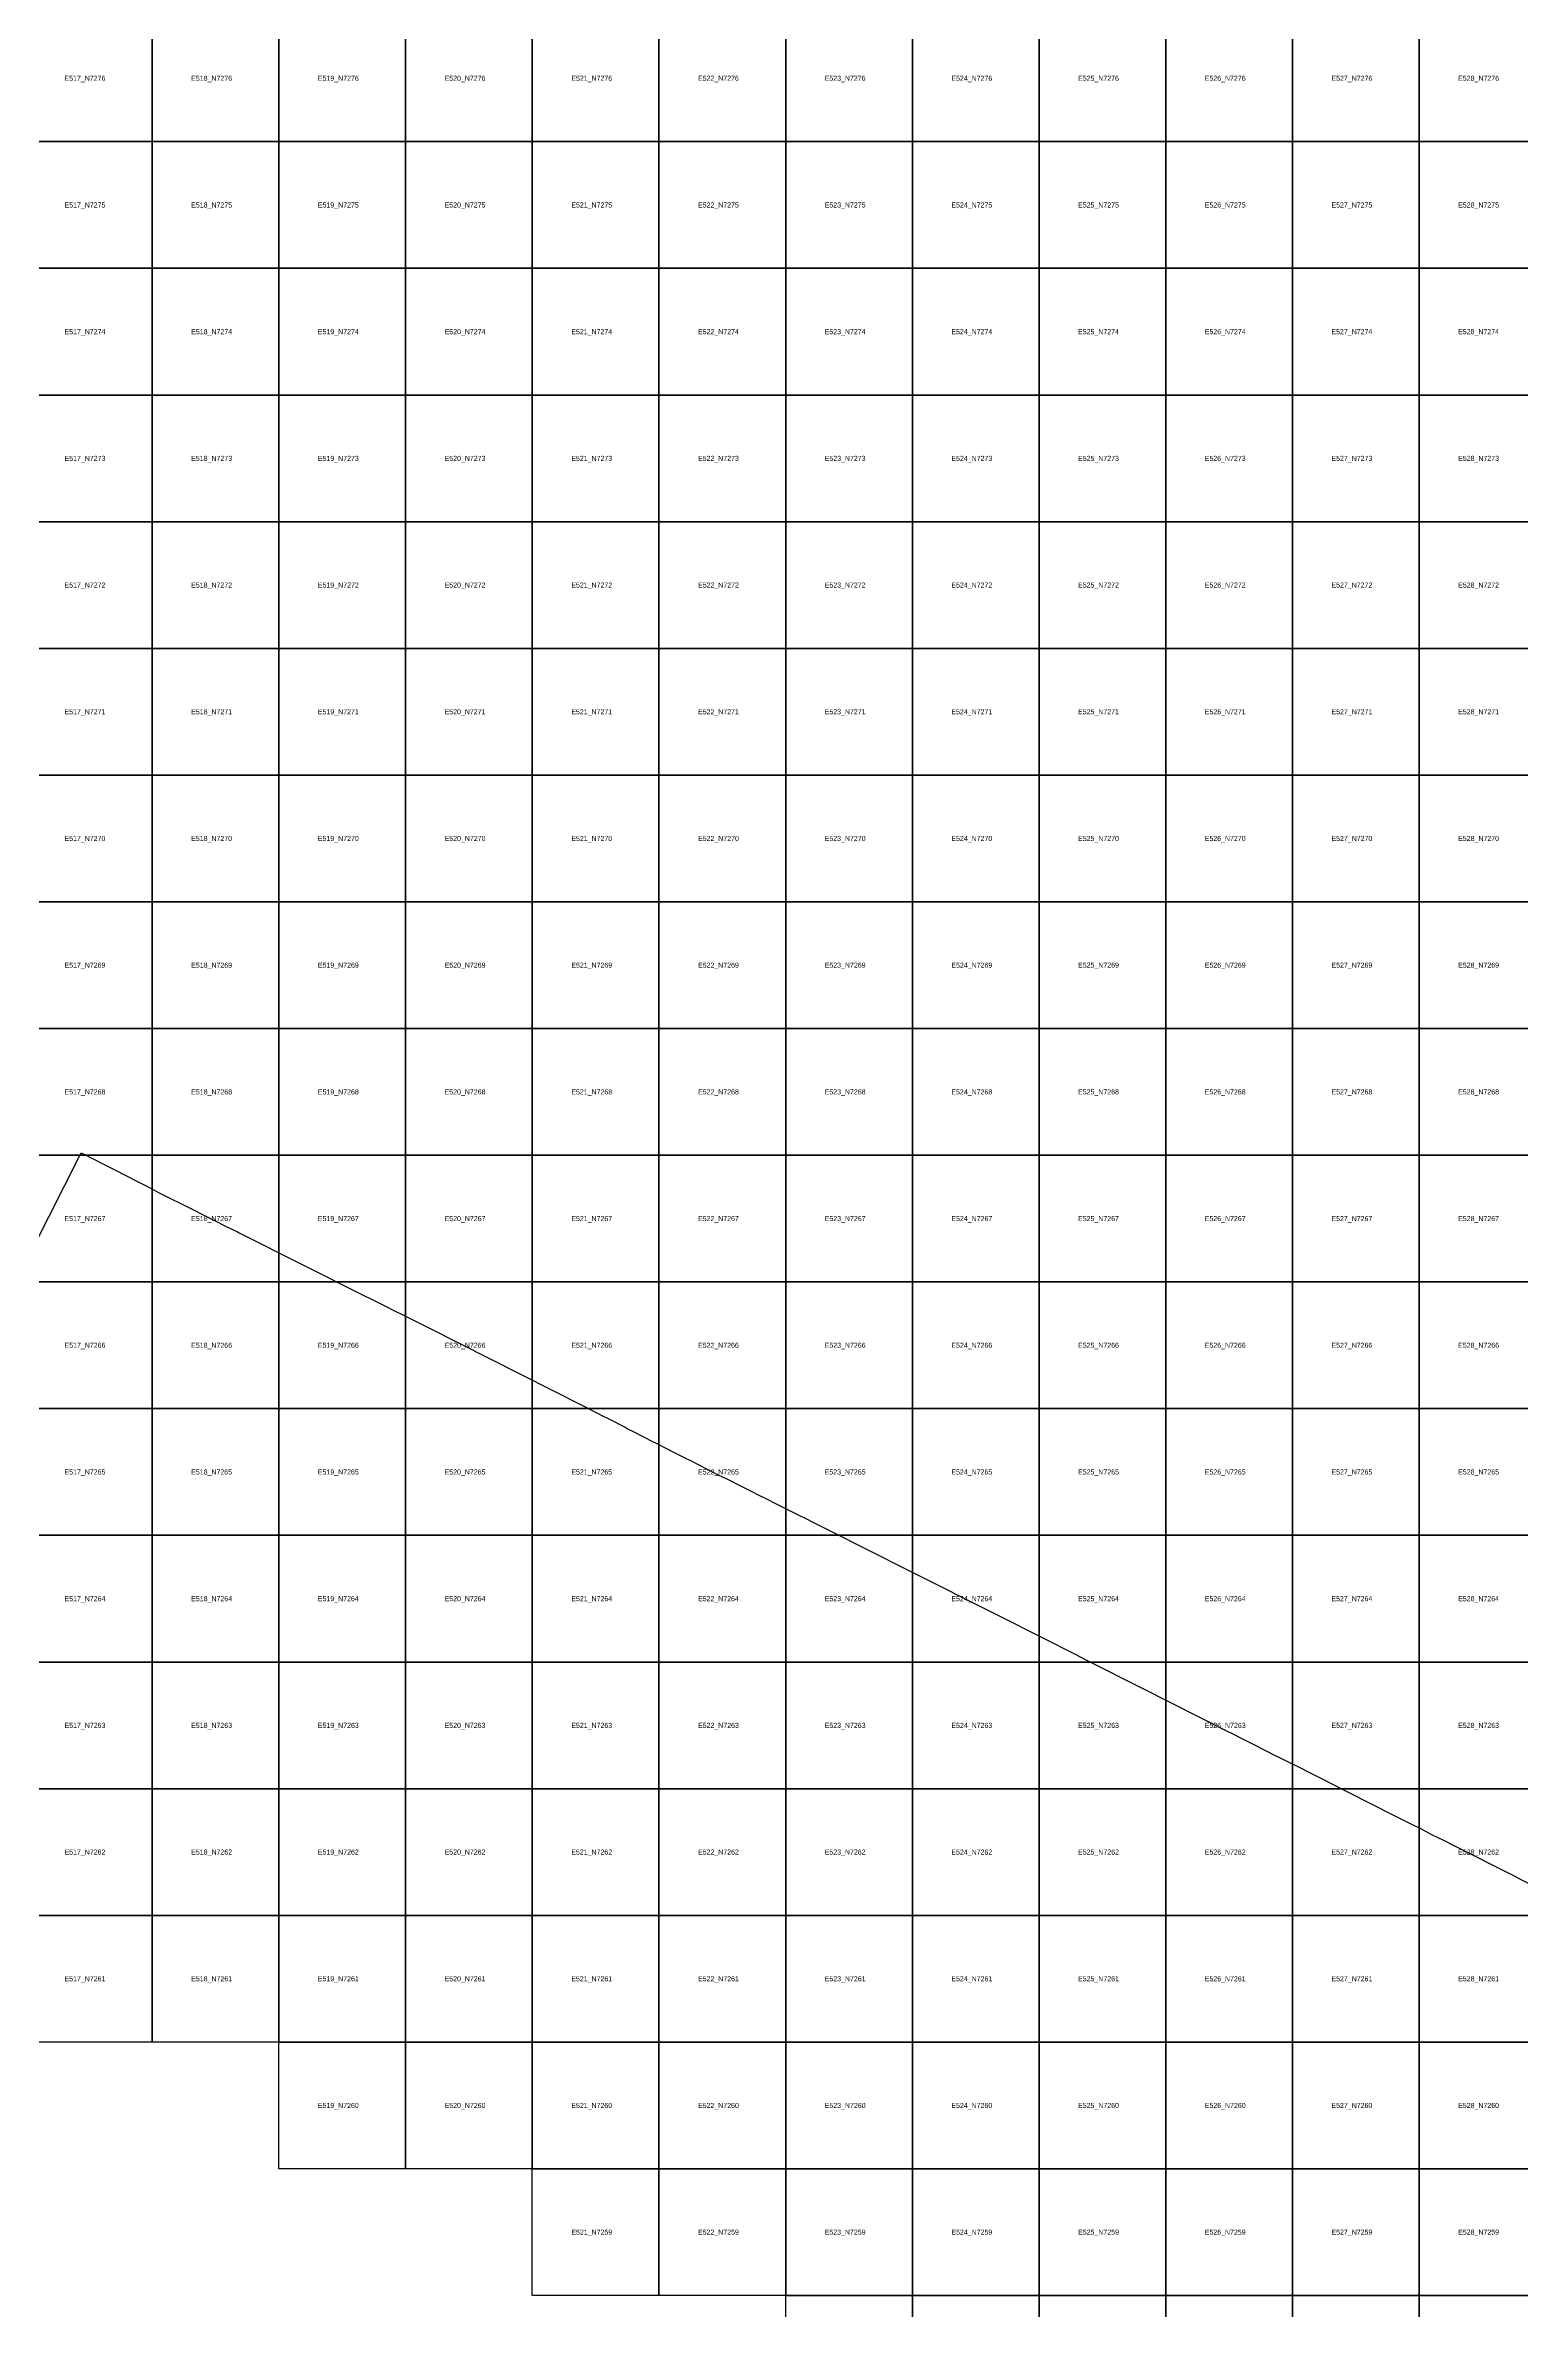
# Model space of a CAD drawing. Extents: x 325010 to 598009, y 7217000 to 7546188.
# Drawn here: x 517156 to 528809, y 7258880 to 7276760 of the extents above; entities that cross this region are included whole.
import ezdxf

# ---------------------------------------------------------------- set-up
doc = ezdxf.new("R2010")
doc.units = 0
doc.layers.add('B', color=7, linetype='Continuous')
doc.layers.add('Limpopo_1', color=7, linetype='Continuous')

msp = doc.modelspace()

# ---------------------------------------------------------------- linework, layer by layer
at = {"layer": 'B'}
msp.add_lwpolyline([(517064, 7267273), (517430, 7267999), (517440, 7268018), (517528, 7267974), (517616, 7267929), (517705, 7267885), (517792, 7267840), (517880, 7267795), (517968, 7267750), (518056, 7267704), (518144, 7267659), (518232, 7267615), (518320, 7267571), (518408, 7267527), (518497, 7267482), (518585, 7267438), (518673, 7267394), (518686, 7267387), (519676, 7266891), (519732, 7266863), (519795, 7266831), (519842, 7266808), (519908, 7266775), (519984, 7266737), (520173, 7266642), (521407, 7266018), (521569, 7265935), (521582, 7265929), (521598, 7265921), (521732, 7265853), (521758, 7265839), (521790, 7265823), (521893, 7265770), (521934, 7265749), (521984, 7265724), (522054, 7265688), (522110, 7265660), (522198, 7265615), (522253, 7265587), (522374, 7265525), (522462, 7265481), (522551, 7265437), (522639, 7265393), (522727, 7265349), (522788, 7265318), (522864, 7265280), (522904, 7265260), (522926, 7265249), (523105, 7265159), (523169, 7265128), (523205, 7265109), (523345, 7265039), (523962, 7264728), (524050, 7264684), (525113, 7264148), (525196, 7264106), (525284, 7264062), (525368, 7264018), (525813, 7263794), (526485, 7263454), (526518, 7263438), (526606, 7263394), (526694, 7263349), (526782, 7263305), (526870, 7263260), (526908, 7263241), (526962, 7263214), (527047, 7263172), (527135, 7263127), (527223, 7263083), (527311, 7263038), (527399, 7262994), (527487, 7262949), (527575, 7262905), (527663, 7262860), (527751, 7262815), (527839, 7262771), (527928, 7262726), (528016, 7262682), (528104, 7262637), (528192, 7262593), (528280, 7262548), (528289, 7262544), (528744, 7262314), (528809, 7262282), (528897, 7262237)], dxfattribs=at)
at = {"layer": 'Limpopo_1'}
for points in [[(517000, 7276000), (517000, 7277000), (518000, 7277000), (518000, 7276000)], [(518000, 7276000), (518000, 7277000), (519000, 7277000), (519000, 7276000)], [(519000, 7276000), (519000, 7277000), (520000, 7277000), (520000, 7276000)], [(520000, 7276000), (520000, 7277000), (521000, 7277000), (521000, 7276000)], [(521000, 7276000), (521000, 7277000), (522000, 7277000), (522000, 7276000)], [(522000, 7276000), (522000, 7277000), (523000, 7277000), (523000, 7276000)], [(523000, 7276000), (523000, 7277000), (524000, 7277000), (524000, 7276000)], [(524000, 7276000), (524000, 7277000), (525000, 7277000), (525000, 7276000)], [(525000, 7276000), (525000, 7277000), (526000, 7277000), (526000, 7276000)], [(526000, 7276000), (526000, 7277000), (527000, 7277000), (527000, 7276000)], [(527000, 7276000), (527000, 7277000), (528000, 7277000), (528000, 7276000)], [(528000, 7276000), (528000, 7277000), (529000, 7277000), (529000, 7276000)], [(517000, 7275000), (517000, 7276000), (518000, 7276000), (518000, 7275000)], [(518000, 7275000), (518000, 7276000), (519000, 7276000), (519000, 7275000)], [(519000, 7275000), (519000, 7276000), (520000, 7276000), (520000, 7275000)], [(520000, 7275000), (520000, 7276000), (521000, 7276000), (521000, 7275000)], [(521000, 7275000), (521000, 7276000), (522000, 7276000), (522000, 7275000)], [(522000, 7275000), (522000, 7276000), (523000, 7276000), (523000, 7275000)], [(523000, 7275000), (523000, 7276000), (524000, 7276000), (524000, 7275000)], [(524000, 7275000), (524000, 7276000), (525000, 7276000), (525000, 7275000)], [(525000, 7275000), (525000, 7276000), (526000, 7276000), (526000, 7275000)], [(526000, 7275000), (526000, 7276000), (527000, 7276000), (527000, 7275000)], [(527000, 7275000), (527000, 7276000), (528000, 7276000), (528000, 7275000)], [(528000, 7275000), (528000, 7276000), (529000, 7276000), (529000, 7275000)], [(517000, 7274000), (517000, 7275000), (518000, 7275000), (518000, 7274000)], [(518000, 7274000), (518000, 7275000), (519000, 7275000), (519000, 7274000)], [(519000, 7274000), (519000, 7275000), (520000, 7275000), (520000, 7274000)], [(520000, 7274000), (520000, 7275000), (521000, 7275000), (521000, 7274000)], [(521000, 7274000), (521000, 7275000), (522000, 7275000), (522000, 7274000)], [(522000, 7274000), (522000, 7275000), (523000, 7275000), (523000, 7274000)], [(523000, 7274000), (523000, 7275000), (524000, 7275000), (524000, 7274000)], [(524000, 7274000), (524000, 7275000), (525000, 7275000), (525000, 7274000)], [(525000, 7274000), (525000, 7275000), (526000, 7275000), (526000, 7274000)], [(526000, 7274000), (526000, 7275000), (527000, 7275000), (527000, 7274000)], [(527000, 7274000), (527000, 7275000), (528000, 7275000), (528000, 7274000)], [(528000, 7274000), (528000, 7275000), (529000, 7275000), (529000, 7274000)], [(517000, 7273000), (517000, 7274000), (518000, 7274000), (518000, 7273000)], [(518000, 7273000), (518000, 7274000), (519000, 7274000), (519000, 7273000)], [(519000, 7273000), (519000, 7274000), (520000, 7274000), (520000, 7273000)], [(520000, 7273000), (520000, 7274000), (521000, 7274000), (521000, 7273000)], [(521000, 7273000), (521000, 7274000), (522000, 7274000), (522000, 7273000)], [(522000, 7273000), (522000, 7274000), (523000, 7274000), (523000, 7273000)], [(523000, 7273000), (523000, 7274000), (524000, 7274000), (524000, 7273000)], [(524000, 7273000), (524000, 7274000), (525000, 7274000), (525000, 7273000)], [(525000, 7273000), (525000, 7274000), (526000, 7274000), (526000, 7273000)], [(526000, 7273000), (526000, 7274000), (527000, 7274000), (527000, 7273000)], [(527000, 7273000), (527000, 7274000), (528000, 7274000), (528000, 7273000)], [(528000, 7273000), (528000, 7274000), (529000, 7274000), (529000, 7273000)], [(517000, 7272000), (517000, 7273000), (518000, 7273000), (518000, 7272000)], [(518000, 7272000), (518000, 7273000), (519000, 7273000), (519000, 7272000)], [(519000, 7272000), (519000, 7273000), (520000, 7273000), (520000, 7272000)], [(520000, 7272000), (520000, 7273000), (521000, 7273000), (521000, 7272000)], [(521000, 7272000), (521000, 7273000), (522000, 7273000), (522000, 7272000)], [(522000, 7272000), (522000, 7273000), (523000, 7273000), (523000, 7272000)], [(523000, 7272000), (523000, 7273000), (524000, 7273000), (524000, 7272000)], [(524000, 7272000), (524000, 7273000), (525000, 7273000), (525000, 7272000)], [(525000, 7272000), (525000, 7273000), (526000, 7273000), (526000, 7272000)], [(526000, 7272000), (526000, 7273000), (527000, 7273000), (527000, 7272000)], [(527000, 7272000), (527000, 7273000), (528000, 7273000), (528000, 7272000)], [(528000, 7272000), (528000, 7273000), (529000, 7273000), (529000, 7272000)], [(517000, 7271000), (517000, 7272000), (518000, 7272000), (518000, 7271000)], [(518000, 7271000), (518000, 7272000), (519000, 7272000), (519000, 7271000)], [(519000, 7271000), (519000, 7272000), (520000, 7272000), (520000, 7271000)], [(520000, 7271000), (520000, 7272000), (521000, 7272000), (521000, 7271000)], [(521000, 7271000), (521000, 7272000), (522000, 7272000), (522000, 7271000)], [(522000, 7271000), (522000, 7272000), (523000, 7272000), (523000, 7271000)], [(523000, 7271000), (523000, 7272000), (524000, 7272000), (524000, 7271000)], [(524000, 7271000), (524000, 7272000), (525000, 7272000), (525000, 7271000)], [(525000, 7271000), (525000, 7272000), (526000, 7272000), (526000, 7271000)], [(526000, 7271000), (526000, 7272000), (527000, 7272000), (527000, 7271000)], [(527000, 7271000), (527000, 7272000), (528000, 7272000), (528000, 7271000)], [(528000, 7271000), (528000, 7272000), (529000, 7272000), (529000, 7271000)], [(517000, 7270000), (517000, 7271000), (518000, 7271000), (518000, 7270000)], [(518000, 7270000), (518000, 7271000), (519000, 7271000), (519000, 7270000)], [(519000, 7270000), (519000, 7271000), (520000, 7271000), (520000, 7270000)], [(520000, 7270000), (520000, 7271000), (521000, 7271000), (521000, 7270000)], [(521000, 7270000), (521000, 7271000), (522000, 7271000), (522000, 7270000)], [(522000, 7270000), (522000, 7271000), (523000, 7271000), (523000, 7270000)], [(523000, 7270000), (523000, 7271000), (524000, 7271000), (524000, 7270000)], [(524000, 7270000), (524000, 7271000), (525000, 7271000), (525000, 7270000)], [(525000, 7270000), (525000, 7271000), (526000, 7271000), (526000, 7270000)], [(526000, 7270000), (526000, 7271000), (527000, 7271000), (527000, 7270000)], [(527000, 7270000), (527000, 7271000), (528000, 7271000), (528000, 7270000)], [(528000, 7270000), (528000, 7271000), (529000, 7271000), (529000, 7270000)], [(517000, 7269000), (517000, 7270000), (518000, 7270000), (518000, 7269000)], [(518000, 7269000), (518000, 7270000), (519000, 7270000), (519000, 7269000)], [(519000, 7269000), (519000, 7270000), (520000, 7270000), (520000, 7269000)], [(520000, 7269000), (520000, 7270000), (521000, 7270000), (521000, 7269000)], [(521000, 7269000), (521000, 7270000), (522000, 7270000), (522000, 7269000)], [(522000, 7269000), (522000, 7270000), (523000, 7270000), (523000, 7269000)], [(523000, 7269000), (523000, 7270000), (524000, 7270000), (524000, 7269000)], [(524000, 7269000), (524000, 7270000), (525000, 7270000), (525000, 7269000)], [(525000, 7269000), (525000, 7270000), (526000, 7270000), (526000, 7269000)], [(526000, 7269000), (526000, 7270000), (527000, 7270000), (527000, 7269000)], [(527000, 7269000), (527000, 7270000), (528000, 7270000), (528000, 7269000)], [(528000, 7269000), (528000, 7270000), (529000, 7270000), (529000, 7269000)], [(517000, 7268000), (517000, 7269000), (518000, 7269000), (518000, 7268000)], [(518000, 7268000), (518000, 7269000), (519000, 7269000), (519000, 7268000)], [(519000, 7268000), (519000, 7269000), (520000, 7269000), (520000, 7268000)], [(520000, 7268000), (520000, 7269000), (521000, 7269000), (521000, 7268000)], [(521000, 7268000), (521000, 7269000), (522000, 7269000), (522000, 7268000)], [(522000, 7268000), (522000, 7269000), (523000, 7269000), (523000, 7268000)], [(523000, 7268000), (523000, 7269000), (524000, 7269000), (524000, 7268000)], [(524000, 7268000), (524000, 7269000), (525000, 7269000), (525000, 7268000)], [(525000, 7268000), (525000, 7269000), (526000, 7269000), (526000, 7268000)], [(526000, 7268000), (526000, 7269000), (527000, 7269000), (527000, 7268000)], [(527000, 7268000), (527000, 7269000), (528000, 7269000), (528000, 7268000)], [(528000, 7268000), (528000, 7269000), (529000, 7269000), (529000, 7268000)], [(517000, 7267000), (517000, 7268000), (518000, 7268000), (518000, 7267000)], [(518000, 7267000), (518000, 7268000), (519000, 7268000), (519000, 7267000)], [(519000, 7267000), (519000, 7268000), (520000, 7268000), (520000, 7267000)], [(520000, 7267000), (520000, 7268000), (521000, 7268000), (521000, 7267000)], [(521000, 7267000), (521000, 7268000), (522000, 7268000), (522000, 7267000)], [(522000, 7267000), (522000, 7268000), (523000, 7268000), (523000, 7267000)], [(523000, 7267000), (523000, 7268000), (524000, 7268000), (524000, 7267000)], [(524000, 7267000), (524000, 7268000), (525000, 7268000), (525000, 7267000)], [(525000, 7267000), (525000, 7268000), (526000, 7268000), (526000, 7267000)], [(526000, 7267000), (526000, 7268000), (527000, 7268000), (527000, 7267000)], [(527000, 7267000), (527000, 7268000), (528000, 7268000), (528000, 7267000)], [(528000, 7267000), (528000, 7268000), (529000, 7268000), (529000, 7267000)], [(517000, 7266000), (517000, 7267000), (518000, 7267000), (518000, 7266000)], [(518000, 7266000), (518000, 7267000), (519000, 7267000), (519000, 7266000)], [(519000, 7266000), (519000, 7267000), (520000, 7267000), (520000, 7266000)], [(520000, 7266000), (520000, 7267000), (521000, 7267000), (521000, 7266000)], [(521000, 7266000), (521000, 7267000), (522000, 7267000), (522000, 7266000)], [(522000, 7266000), (522000, 7267000), (523000, 7267000), (523000, 7266000)], [(523000, 7266000), (523000, 7267000), (524000, 7267000), (524000, 7266000)], [(524000, 7266000), (524000, 7267000), (525000, 7267000), (525000, 7266000)], [(525000, 7266000), (525000, 7267000), (526000, 7267000), (526000, 7266000)], [(526000, 7266000), (526000, 7267000), (527000, 7267000), (527000, 7266000)], [(527000, 7266000), (527000, 7267000), (528000, 7267000), (528000, 7266000)], [(528000, 7266000), (528000, 7267000), (529000, 7267000), (529000, 7266000)], [(517000, 7265000), (517000, 7266000), (518000, 7266000), (518000, 7265000)], [(518000, 7265000), (518000, 7266000), (519000, 7266000), (519000, 7265000)], [(519000, 7265000), (519000, 7266000), (520000, 7266000), (520000, 7265000)], [(520000, 7265000), (520000, 7266000), (521000, 7266000), (521000, 7265000)], [(521000, 7265000), (521000, 7266000), (522000, 7266000), (522000, 7265000)], [(522000, 7265000), (522000, 7266000), (523000, 7266000), (523000, 7265000)], [(523000, 7265000), (523000, 7266000), (524000, 7266000), (524000, 7265000)], [(524000, 7265000), (524000, 7266000), (525000, 7266000), (525000, 7265000)], [(525000, 7265000), (525000, 7266000), (526000, 7266000), (526000, 7265000)], [(526000, 7265000), (526000, 7266000), (527000, 7266000), (527000, 7265000)], [(527000, 7265000), (527000, 7266000), (528000, 7266000), (528000, 7265000)], [(528000, 7265000), (528000, 7266000), (529000, 7266000), (529000, 7265000)], [(517000, 7264000), (517000, 7265000), (518000, 7265000), (518000, 7264000)], [(518000, 7264000), (518000, 7265000), (519000, 7265000), (519000, 7264000)], [(519000, 7264000), (519000, 7265000), (520000, 7265000), (520000, 7264000)], [(520000, 7264000), (520000, 7265000), (521000, 7265000), (521000, 7264000)], [(521000, 7264000), (521000, 7265000), (522000, 7265000), (522000, 7264000)], [(522000, 7264000), (522000, 7265000), (523000, 7265000), (523000, 7264000)], [(523000, 7264000), (523000, 7265000), (524000, 7265000), (524000, 7264000)], [(524000, 7264000), (524000, 7265000), (525000, 7265000), (525000, 7264000)], [(525000, 7264000), (525000, 7265000), (526000, 7265000), (526000, 7264000)], [(526000, 7264000), (526000, 7265000), (527000, 7265000), (527000, 7264000)], [(527000, 7264000), (527000, 7265000), (528000, 7265000), (528000, 7264000)], [(528000, 7264000), (528000, 7265000), (529000, 7265000), (529000, 7264000)], [(517000, 7263000), (517000, 7264000), (518000, 7264000), (518000, 7263000)], [(518000, 7263000), (518000, 7264000), (519000, 7264000), (519000, 7263000)], [(519000, 7263000), (519000, 7264000), (520000, 7264000), (520000, 7263000)], [(520000, 7263000), (520000, 7264000), (521000, 7264000), (521000, 7263000)], [(521000, 7263000), (521000, 7264000), (522000, 7264000), (522000, 7263000)], [(522000, 7263000), (522000, 7264000), (523000, 7264000), (523000, 7263000)], [(523000, 7263000), (523000, 7264000), (524000, 7264000), (524000, 7263000)], [(524000, 7263000), (524000, 7264000), (525000, 7264000), (525000, 7263000)], [(525000, 7263000), (525000, 7264000), (526000, 7264000), (526000, 7263000)], [(526000, 7263000), (526000, 7264000), (527000, 7264000), (527000, 7263000)], [(527000, 7263000), (527000, 7264000), (528000, 7264000), (528000, 7263000)], [(528000, 7263000), (528000, 7264000), (529000, 7264000), (529000, 7263000)], [(517000, 7262000), (517000, 7263000), (518000, 7263000), (518000, 7262000)], [(518000, 7262000), (518000, 7263000), (519000, 7263000), (519000, 7262000)], [(519000, 7262000), (519000, 7263000), (520000, 7263000), (520000, 7262000)], [(520000, 7262000), (520000, 7263000), (521000, 7263000), (521000, 7262000)], [(521000, 7262000), (521000, 7263000), (522000, 7263000), (522000, 7262000)], [(522000, 7262000), (522000, 7263000), (523000, 7263000), (523000, 7262000)], [(523000, 7262000), (523000, 7263000), (524000, 7263000), (524000, 7262000)], [(524000, 7262000), (524000, 7263000), (525000, 7263000), (525000, 7262000)], [(525000, 7262000), (525000, 7263000), (526000, 7263000), (526000, 7262000)], [(526000, 7262000), (526000, 7263000), (527000, 7263000), (527000, 7262000)], [(527000, 7262000), (527000, 7263000), (528000, 7263000), (528000, 7262000)], [(528000, 7262000), (528000, 7263000), (529000, 7263000), (529000, 7262000)], [(517000, 7261000), (517000, 7262000), (518000, 7262000), (518000, 7261000)], [(518000, 7261000), (518000, 7262000), (519000, 7262000), (519000, 7261000)], [(519000, 7261000), (519000, 7262000), (520000, 7262000), (520000, 7261000)], [(520000, 7261000), (520000, 7262000), (521000, 7262000), (521000, 7261000)], [(521000, 7261000), (521000, 7262000), (522000, 7262000), (522000, 7261000)], [(522000, 7261000), (522000, 7262000), (523000, 7262000), (523000, 7261000)], [(523000, 7261000), (523000, 7262000), (524000, 7262000), (524000, 7261000)], [(524000, 7261000), (524000, 7262000), (525000, 7262000), (525000, 7261000)], [(525000, 7261000), (525000, 7262000), (526000, 7262000), (526000, 7261000)], [(526000, 7261000), (526000, 7262000), (527000, 7262000), (527000, 7261000)], [(527000, 7261000), (527000, 7262000), (528000, 7262000), (528000, 7261000)], [(528000, 7261000), (528000, 7262000), (529000, 7262000), (529000, 7261000)], [(519000, 7260000), (519000, 7261000), (520000, 7261000), (520000, 7260000)], [(520000, 7260000), (520000, 7261000), (521000, 7261000), (521000, 7260000)], [(521000, 7260000), (521000, 7261000), (522000, 7261000), (522000, 7260000)], [(522000, 7260000), (522000, 7261000), (523000, 7261000), (523000, 7260000)], [(523000, 7260000), (523000, 7261000), (524000, 7261000), (524000, 7260000)], [(524000, 7260000), (524000, 7261000), (525000, 7261000), (525000, 7260000)], [(525000, 7260000), (525000, 7261000), (526000, 7261000), (526000, 7260000)], [(526000, 7260000), (526000, 7261000), (527000, 7261000), (527000, 7260000)], [(527000, 7260000), (527000, 7261000), (528000, 7261000), (528000, 7260000)], [(528000, 7260000), (528000, 7261000), (529000, 7261000), (529000, 7260000)], [(521000, 7259000), (521000, 7260000), (522000, 7260000), (522000, 7259000)], [(522000, 7259000), (522000, 7260000), (523000, 7260000), (523000, 7259000)], [(523000, 7259000), (523000, 7260000), (524000, 7260000), (524000, 7259000)], [(524000, 7259000), (524000, 7260000), (525000, 7260000), (525000, 7259000)], [(525000, 7259000), (525000, 7260000), (526000, 7260000), (526000, 7259000)], [(526000, 7259000), (526000, 7260000), (527000, 7260000), (527000, 7259000)], [(527000, 7259000), (527000, 7260000), (528000, 7260000), (528000, 7259000)], [(528000, 7259000), (528000, 7260000), (529000, 7260000), (529000, 7259000)], [(523000, 7258000), (523000, 7259000), (524000, 7259000), (524000, 7258000)], [(524000, 7258000), (524000, 7259000), (525000, 7259000), (525000, 7258000)], [(525000, 7258000), (525000, 7259000), (526000, 7259000), (526000, 7258000)], [(526000, 7258000), (526000, 7259000), (527000, 7259000), (527000, 7258000)], [(527000, 7258000), (527000, 7259000), (528000, 7259000), (528000, 7258000)], [(528000, 7258000), (528000, 7259000), (529000, 7259000), (529000, 7258000)]]:
    msp.add_lwpolyline(points, close=True, dxfattribs=at)

# ---------------------------------------------------------------- texts
for s, p in [('E517_N7276', (517308, 7276480)), ('E518_N7276', (518308, 7276480)), ('E519_N7276', (519308, 7276480)), ('E520_N7276', (520308, 7276480)), ('E521_N7276', (521308, 7276480)), ('E522_N7276', (522308, 7276480)), ('E523_N7276', (523308, 7276480)), ('E524_N7276', (524308, 7276480)), ('E525_N7276', (525308, 7276480)), ('E526_N7276', (526308, 7276480)), ('E527_N7276', (527308, 7276480)), ('E528_N7276', (528308, 7276480)), ('E517_N7275', (517308, 7275480)), ('E518_N7275', (518308, 7275480)), ('E519_N7275', (519308, 7275480)), ('E520_N7275', (520308, 7275480)), ('E521_N7275', (521308, 7275480)), ('E522_N7275', (522308, 7275480)), ('E523_N7275', (523308, 7275480)), ('E524_N7275', (524308, 7275480)), ('E525_N7275', (525308, 7275480)), ('E526_N7275', (526308, 7275480)), ('E527_N7275', (527308, 7275480)), ('E528_N7275', (528308, 7275480)), ('E517_N7274', (517308, 7274480)), ('E518_N7274', (518308, 7274480)), ('E519_N7274', (519308, 7274480)), ('E520_N7274', (520308, 7274480)), ('E521_N7274', (521308, 7274480)), ('E522_N7274', (522308, 7274480)), ('E523_N7274', (523308, 7274480)), ('E524_N7274', (524308, 7274480)), ('E525_N7274', (525308, 7274480)), ('E526_N7274', (526308, 7274480)), ('E527_N7274', (527308, 7274480)), ('E528_N7274', (528308, 7274480)), ('E517_N7273', (517308, 7273480)), ('E518_N7273', (518308, 7273480)), ('E519_N7273', (519308, 7273480)), ('E520_N7273', (520308, 7273480)), ('E521_N7273', (521308, 7273480)), ('E522_N7273', (522308, 7273480)), ('E523_N7273', (523308, 7273480)), ('E524_N7273', (524308, 7273480)), ('E525_N7273', (525308, 7273480)), ('E526_N7273', (526308, 7273480)), ('E527_N7273', (527308, 7273480)), ('E528_N7273', (528308, 7273480)), ('E517_N7272', (517308, 7272480)), ('E518_N7272', (518308, 7272480)), ('E519_N7272', (519308, 7272480)), ('E520_N7272', (520308, 7272480)), ('E521_N7272', (521308, 7272480)), ('E522_N7272', (522308, 7272480)), ('E523_N7272', (523308, 7272480)), ('E524_N7272', (524308, 7272480)), ('E525_N7272', (525308, 7272480)), ('E526_N7272', (526308, 7272480)), ('E527_N7272', (527308, 7272480)), ('E528_N7272', (528308, 7272480)), ('E517_N7271', (517308, 7271480)), ('E518_N7271', (518308, 7271480)), ('E519_N7271', (519308, 7271480)), ('E520_N7271', (520308, 7271480)), ('E521_N7271', (521308, 7271480)), ('E522_N7271', (522308, 7271480)), ('E523_N7271', (523308, 7271480)), ('E524_N7271', (524308, 7271480)), ('E525_N7271', (525308, 7271480)), ('E526_N7271', (526308, 7271480)), ('E527_N7271', (527308, 7271480)), ('E528_N7271', (528308, 7271480)), ('E517_N7270', (517308, 7270480)), ('E518_N7270', (518308, 7270480)), ('E519_N7270', (519308, 7270480)), ('E520_N7270', (520308, 7270480)), ('E521_N7270', (521308, 7270480)), ('E522_N7270', (522308, 7270480)), ('E523_N7270', (523308, 7270480)), ('E524_N7270', (524308, 7270480)), ('E525_N7270', (525308, 7270480)), ('E526_N7270', (526308, 7270480)), ('E527_N7270', (527308, 7270480)), ('E528_N7270', (528308, 7270480)), ('E517_N7269', (517308, 7269480)), ('E518_N7269', (518308, 7269480)), ('E519_N7269', (519308, 7269480)), ('E520_N7269', (520308, 7269480)), ('E521_N7269', (521308, 7269480)), ('E522_N7269', (522308, 7269480)), ('E523_N7269', (523308, 7269480)), ('E524_N7269', (524308, 7269480)), ('E525_N7269', (525308, 7269480)), ('E526_N7269', (526308, 7269480)), ('E527_N7269', (527308, 7269480)), ('E528_N7269', (528308, 7269480)), ('E517_N7268', (517308, 7268480)), ('E518_N7268', (518308, 7268480)), ('E519_N7268', (519308, 7268480)), ('E520_N7268', (520308, 7268480)), ('E521_N7268', (521308, 7268480)), ('E522_N7268', (522308, 7268480)), ('E523_N7268', (523308, 7268480)), ('E524_N7268', (524308, 7268480)), ('E525_N7268', (525308, 7268480)), ('E526_N7268', (526308, 7268480)), ('E527_N7268', (527308, 7268480)), ('E528_N7268', (528308, 7268480)), ('E517_N7267', (517308, 7267480)), ('E518_N7267', (518308, 7267480)), ('E519_N7267', (519308, 7267480)), ('E520_N7267', (520308, 7267480)), ('E521_N7267', (521308, 7267480)), ('E522_N7267', (522308, 7267480)), ('E523_N7267', (523308, 7267480)), ('E524_N7267', (524308, 7267480)), ('E525_N7267', (525308, 7267480)), ('E526_N7267', (526308, 7267480)), ('E527_N7267', (527308, 7267480)), ('E528_N7267', (528308, 7267480)), ('E517_N7266', (517308, 7266480)), ('E518_N7266', (518308, 7266480)), ('E519_N7266', (519308, 7266480)), ('E520_N7266', (520308, 7266480)), ('E521_N7266', (521308, 7266480)), ('E522_N7266', (522308, 7266480)), ('E523_N7266', (523308, 7266480)), ('E524_N7266', (524308, 7266480)), ('E525_N7266', (525308, 7266480)), ('E526_N7266', (526308, 7266480)), ('E527_N7266', (527308, 7266480)), ('E528_N7266', (528308, 7266480)), ('E517_N7265', (517308, 7265480)), ('E518_N7265', (518308, 7265480)), ('E519_N7265', (519308, 7265480)), ('E520_N7265', (520308, 7265480)), ('E521_N7265', (521308, 7265480)), ('E522_N7265', (522308, 7265480)), ('E523_N7265', (523308, 7265480)), ('E524_N7265', (524308, 7265480)), ('E525_N7265', (525308, 7265480)), ('E526_N7265', (526308, 7265480)), ('E527_N7265', (527308, 7265480)), ('E528_N7265', (528308, 7265480)), ('E517_N7264', (517308, 7264480)), ('E518_N7264', (518308, 7264480)), ('E519_N7264', (519308, 7264480)), ('E520_N7264', (520308, 7264480)), ('E521_N7264', (521308, 7264480)), ('E522_N7264', (522308, 7264480)), ('E523_N7264', (523308, 7264480)), ('E524_N7264', (524308, 7264480)), ('E525_N7264', (525308, 7264480)), ('E526_N7264', (526308, 7264480)), ('E527_N7264', (527308, 7264480)), ('E528_N7264', (528308, 7264480)), ('E517_N7263', (517308, 7263480)), ('E518_N7263', (518308, 7263480)), ('E519_N7263', (519308, 7263480)), ('E520_N7263', (520308, 7263480)), ('E521_N7263', (521308, 7263480)), ('E522_N7263', (522308, 7263480)), ('E523_N7263', (523308, 7263480)), ('E524_N7263', (524308, 7263480)), ('E525_N7263', (525308, 7263480)), ('E526_N7263', (526308, 7263480)), ('E527_N7263', (527308, 7263480)), ('E528_N7263', (528308, 7263480)), ('E517_N7262', (517308, 7262480)), ('E518_N7262', (518308, 7262480)), ('E519_N7262', (519308, 7262480)), ('E520_N7262', (520308, 7262480)), ('E521_N7262', (521308, 7262480)), ('E522_N7262', (522308, 7262480)), ('E523_N7262', (523308, 7262480)), ('E524_N7262', (524308, 7262480)), ('E525_N7262', (525308, 7262480)), ('E526_N7262', (526308, 7262480)), ('E527_N7262', (527308, 7262480)), ('E528_N7262', (528308, 7262480)), ('E517_N7261', (517308, 7261480)), ('E518_N7261', (518308, 7261480)), ('E519_N7261', (519308, 7261480)), ('E520_N7261', (520308, 7261480)), ('E521_N7261', (521308, 7261480)), ('E522_N7261', (522308, 7261480)), ('E523_N7261', (523308, 7261480)), ('E524_N7261', (524308, 7261480)), ('E525_N7261', (525308, 7261480)), ('E526_N7261', (526308, 7261480)), ('E527_N7261', (527308, 7261480)), ('E528_N7261', (528308, 7261480)), ('E519_N7260', (519308, 7260480)), ('E520_N7260', (520308, 7260480)), ('E521_N7260', (521308, 7260480)), ('E522_N7260', (522308, 7260480)), ('E523_N7260', (523308, 7260480)), ('E524_N7260', (524308, 7260480)), ('E525_N7260', (525308, 7260480)), ('E526_N7260', (526308, 7260480)), ('E527_N7260', (527308, 7260480)), ('E528_N7260', (528308, 7260480)), ('E521_N7259', (521308, 7259480)), ('E522_N7259', (522308, 7259480)), ('E523_N7259', (523308, 7259480)), ('E524_N7259', (524308, 7259480)), ('E525_N7259', (525308, 7259480)), ('E526_N7259', (526308, 7259480)), ('E527_N7259', (527308, 7259480)), ('E528_N7259', (528308, 7259480))]:
    msp.add_text(s, height=40, dxfattribs=at).set_placement(p)

doc.saveas('drawing.dxf')
